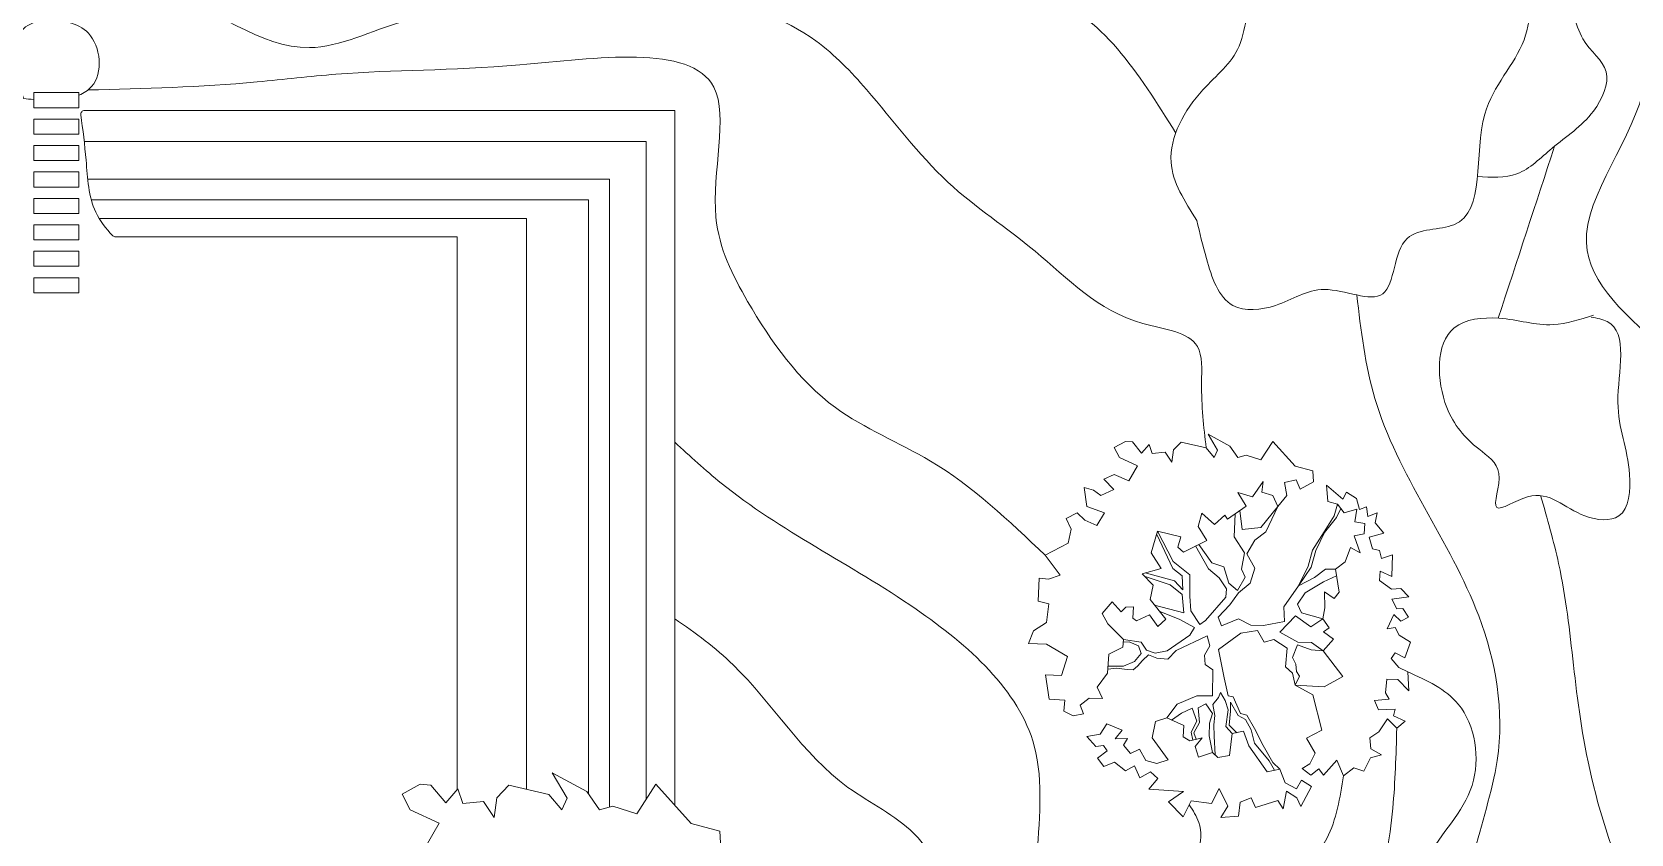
# Model space of a CAD drawing. Header units: inches. Extents: x 0 to 4169, y -2 to 2776.
# Drawn here: x 2698 to 3534, y 1082 to 1501 of the extents above; entities that cross this region are included whole.
import ezdxf

# ---------------------------------------------------------------- set-up
doc = ezdxf.new("R2010")
doc.units = ezdxf.units.IN
doc.header["$MEASUREMENT"] = 0
doc.layers.add('ceco.net 442 Smith House site plan', color=9, linetype='Continuous', lineweight=15)

msp = doc.modelspace()

# ---------------------------------------------------------------- linework, layer by layer
at = {"layer": 'ceco.net 442 Smith House site plan', "ltscale": 30}
for p, q in [((2699.27, 1468.91), (2722.89, 1468.91)), ((2699.27, 1461.04), (2699.27, 1468.91)), ((2722.89, 1461.04), (2722.89, 1468.91)), ((2699.27, 1461.04), (2722.89, 1461.04)), ((2699.27, 1455.1), (2722.89, 1455.1)), ((2699.27, 1447.23), (2699.27, 1455.1)), ((2722.89, 1447.23), (2722.89, 1455.1)), ((2699.27, 1447.23), (2722.89, 1447.23)), ((2699.27, 1441.29), (2722.89, 1441.29)), ((2699.27, 1433.42), (2699.27, 1441.29)), ((2722.89, 1433.42), (2722.89, 1441.29)), ((2699.27, 1433.42), (2722.89, 1433.42)), ((2699.27, 1427.49), (2722.89, 1427.49)), ((2699.27, 1419.61), (2699.27, 1427.49)), ((2722.89, 1419.61), (2722.89, 1427.49)), ((2699.27, 1419.61), (2722.89, 1419.61)), ((2699.27, 1413.68), (2722.89, 1413.68)), ((2699.27, 1405.8), (2699.27, 1413.68)), ((2722.89, 1405.8), (2722.89, 1413.68)), ((2988.98, 1412.97), (2729.32, 1412.97)), ((2699.27, 1405.8), (2722.89, 1405.8)), ((2699.27, 1399.87), (2722.89, 1399.87)), ((2699.27, 1391.99), (2699.27, 1399.87)), ((2722.89, 1391.99), (2722.89, 1399.87)), ((2956.6, 1403.09), (2733.46, 1403.09)), ((2699.27, 1391.99), (2722.89, 1391.99)), ((2920.49, 1393.54), (2742.02, 1393.54)), ((2699.27, 1386.06), (2722.89, 1386.06)), ((2699.27, 1378.18), (2699.27, 1386.06)), ((2699.27, 1378.18), (2722.89, 1378.18)), ((2722.89, 1378.18), (2722.89, 1386.06)), ((2699.27, 1372.25), (2722.89, 1372.25)), ((2699.27, 1364.38), (2699.27, 1372.25)), ((2722.89, 1364.38), (2722.89, 1372.25)), ((2699.27, 1364.38), (2722.89, 1364.38))]:
    msp.add_line(p, q, dxfattribs=at)
at = {"layer": 'ceco.net 442 Smith House site plan'}
for p, q in [((3034.08, 1459.61), (2725.8, 1459.61)), ((3034.08, 1459.61), (3034.08, 1096.52)), ((3019.21, 1443.48), (2725.61, 1443.48)), ((3019.21, 1443.48), (3019.21, 1099.89)), ((2999.99, 1423.63), (2727.48, 1423.63)), ((2999.99, 1423.63), (2999.99, 1095.59)), ((2988.98, 1412.97), (2988.98, 1102.48)), ((2956.6, 1403.09), (2956.6, 1104.97)), ((2920.49, 1393.54), (2920.49, 1104.83)), ((3269.52, 1286.74), (3263.65, 1283.48)), ((3273.06, 1286.42), (3269.52, 1286.74)), ((3277.89, 1280.63), (3273.06, 1286.42)), ((3298.48, 1286.35), (3294.54, 1282.24)), ((3311.6, 1283.38), (3298.48, 1286.35)), ((3323.95, 1284.26), (3312.69, 1290.41)), ((3312.69, 1290.41), (3317.5, 1282.17)), ((3346.47, 1286.68), (3340.24, 1276.99)), ((3358.02, 1273.81), (3346.47, 1286.68)), ((3263.65, 1283.48), (3266.3, 1278.33)), ((3266.3, 1278.33), (3275.71, 1273.92)), ((3281.87, 1285.17), (3277.89, 1280.63)), ((3283.44, 1280.35), (3281.87, 1285.17)), ((3290.19, 1281.08), (3283.44, 1280.35)), ((3293.74, 1275.85), (3290.19, 1281.08)), ((3294.54, 1282.24), (3293.74, 1275.85)), ((3315.83, 1278.31), (3311.6, 1283.38)), ((3317.5, 1282.17), (3315.83, 1278.31)), ((3328.08, 1278.31), (3323.95, 1284.26)), ((3332.43, 1279.47), (3328.08, 1278.31)), ((3340.24, 1276.99), (3332.43, 1279.47)), ((3275.71, 1273.92), (3271.22, 1266.07)), ((3367.39, 1271.4), (3358.02, 1273.81)), ((3367.76, 1265.57), (3367.39, 1271.4)), ((3252.71, 1261.27), (3247.93, 1262.6)), ((3247.93, 1262.6), (3249.26, 1252.67)), ((3256.69, 1258.46), (3252.71, 1261.27)), ((3263.46, 1261.64), (3256.69, 1258.46)), ((3263.49, 1269.44), (3258.14, 1267.04)), ((3258.14, 1267.04), (3263.46, 1261.64)), ((3271.22, 1266.07), (3263.49, 1269.44)), ((3335.82, 1257.76), (3341.45, 1265.72)), ((3341.45, 1265.72), (3340.72, 1260.22)), ((3352.55, 1265.16), (3358.71, 1266.61)), ((3353.72, 1258.37), (3352.55, 1265.16)), ((3358.71, 1266.61), (3360.72, 1261.74)), ((3360.72, 1261.74), (3367.76, 1265.57)), ((3374.52, 1263.84), (3383, 1256.6)), ((3375.08, 1255.32), (3374.52, 1263.84)), ((3322.71, 1246.01), (3332.48, 1252.93)), ((3332.48, 1252.93), (3328.21, 1260.01)), ((3328.21, 1260.01), (3335.82, 1257.76)), ((3348.97, 1252.77), (3340.17, 1241.75)), ((3340.72, 1260.22), (3346.36, 1258.37)), ((3342.86, 1239.5), (3348.97, 1252.77)), ((3346.36, 1258.37), (3348.97, 1252.77)), ((3348.97, 1252.77), (3353.72, 1258.37)), ((3380.3, 1253.95), (3375.08, 1255.32)), ((3378.42, 1247.87), (3380.3, 1253.95)), ((3383.68, 1249.4), (3380.3, 1253.95)), ((3383, 1256.6), (3384.9, 1260.22)), ((3384.9, 1260.22), (3390.16, 1256.85)), ((3390.16, 1256.85), (3391.65, 1251.14)), ((3244.26, 1249.33), (3238.43, 1246.51)), ((3238.43, 1246.51), (3241.05, 1240.92)), ((3248.17, 1245.63), (3244.26, 1249.33)), ((3254.6, 1242.82), (3248.17, 1245.63)), ((3249.26, 1252.67), (3258.55, 1249.38)), ((3258.55, 1249.38), (3254.6, 1242.82)), ((3307.42, 1242.26), (3309.39, 1249.22)), ((3309.39, 1249.22), (3315.99, 1243.27)), ((3315.99, 1243.27), (3321.34, 1248.14)), ((3321.34, 1248.14), (3322.71, 1246.01)), ((3326.84, 1248.94), (3326.33, 1236.76)), ((3330.47, 1240.62), (3329.14, 1250.56)), ((3373.19, 1239.43), (3378.42, 1247.87)), ((3379.66, 1246.87), (3373.39, 1239.18)), ((3382, 1251.66), (3379.66, 1246.87)), ((3390.32, 1251.25), (3383.68, 1249.4)), ((3389.28, 1244.65), (3390.32, 1251.25)), ((3394.55, 1243.74), (3389.28, 1244.65)), ((3391.65, 1251.14), (3395.35, 1252.58)), ((3395.35, 1252.58), (3396, 1247.4)), ((3396, 1247.4), (3400.86, 1249.41)), ((3400.86, 1249.41), (3399.94, 1244.14)), ((3241.05, 1240.92), (3239.49, 1233.48)), ((3282.97, 1228.42), (3286.23, 1239.73)), ((3285.77, 1238.13), (3294.27, 1220.25)), ((3294.4, 1224.04), (3286.23, 1239.73)), ((3286.23, 1239.73), (3298.46, 1236.83)), ((3298.46, 1236.83), (3296.84, 1231.4)), ((3311.89, 1234.94), (3307.42, 1242.26)), ((3326.33, 1236.76), (3331.6, 1228.47)), ((3340.17, 1241.75), (3330.47, 1240.62)), ((3337.11, 1235.11), (3342.86, 1239.5)), ((3367.2, 1229.93), (3373.19, 1239.43)), ((3373.39, 1239.18), (3368.97, 1229.77)), ((3388.84, 1237.33), (3394.06, 1238.42)), ((3392.06, 1228.57), (3388.84, 1237.33)), ((3394.06, 1238.42), (3394.55, 1243.74)), ((3404.36, 1238.83), (3396.81, 1236.62)), ((3396.81, 1236.62), (3398.5, 1230.66)), ((3399.94, 1244.14), (3404.36, 1238.83)), ((3239.49, 1233.48), (3227.54, 1227.2)), ((3288.04, 1220.37), (3282.97, 1228.42)), ((3296.84, 1231.4), (3299.74, 1228.91)), ((3299.74, 1228.91), (3311.89, 1234.94)), ((3306.09, 1232.06), (3312.78, 1220.14)), ((3314.63, 1223.32), (3307.8, 1232.91)), ((3331.6, 1228.47), (3330.16, 1219.91)), ((3332.89, 1227.91), (3337.11, 1235.11)), ((3337.12, 1220.39), (3332.89, 1227.91)), ((3364.87, 1221.44), (3367.2, 1229.93)), ((3368.97, 1229.77), (3366.39, 1221.08)), ((3384.26, 1223.7), (3386.94, 1231.26)), ((3386.94, 1231.26), (3392.06, 1228.57)), ((3398.5, 1230.66), (3402.19, 1229.66)), ((3402.19, 1229.66), (3403.16, 1225.55)), ((3227.54, 1227.2), (3235.31, 1216.9)), ((3278.19, 1217.48), (3288.04, 1220.37)), ((3294.27, 1220.25), (3299.07, 1216.48)), ((3303.12, 1217), (3294.4, 1224.04)), ((3312.78, 1220.14), (3318.37, 1215.4)), ((3320.9, 1221.19), (3314.63, 1223.32)), ((3323.48, 1212.71), (3320.9, 1221.19)), ((3330.16, 1219.91), (3332, 1215.72)), ((3334.62, 1212.58), (3337.12, 1220.39)), ((3359.92, 1211.18), (3364.87, 1221.44)), ((3366.39, 1221.08), (3359.92, 1211.18)), ((3373.88, 1219.96), (3368.13, 1215.57)), ((3379.23, 1219.92), (3373.88, 1219.96)), ((3379.23, 1219.92), (3384.26, 1223.7)), ((3381.04, 1207.93), (3379.23, 1219.92)), ((3403.16, 1225.55), (3408.91, 1227.48)), ((3408.91, 1227.48), (3408.55, 1216.15)), ((3224.44, 1215.21), (3223.81, 1203.22)), ((3229.31, 1214.78), (3224.44, 1215.21)), ((3235.31, 1216.9), (3229.31, 1214.78)), ((3283.9, 1211.61), (3278.19, 1217.48)), ((3279.31, 1216.33), (3292.83, 1211.69)), ((3295.05, 1213.94), (3279.81, 1217.96)), ((3282.34, 1204.17), (3283.9, 1211.61)), ((3292.83, 1211.69), (3299.06, 1206.66)), ((3299.51, 1209.08), (3295.05, 1213.94)), ((3299.07, 1216.48), (3299.51, 1209.08)), ((3303.01, 1205.86), (3303.12, 1217)), ((3318.37, 1215.4), (3322.31, 1209.68)), ((3328.02, 1208.73), (3323.48, 1212.71)), ((3332, 1215.72), (3328.02, 1208.73)), ((3328.59, 1207.55), (3334.62, 1212.58)), ((3359.92, 1211.18), (3352.24, 1200.28)), ((3368.13, 1215.57), (3359.92, 1211.18)), ((3363.38, 1207.52), (3372.83, 1213.36)), ((3372.83, 1213.36), (3379.76, 1216.39)), ((3402.56, 1218.92), (3402.12, 1214.05)), ((3402.12, 1214.05), (3408.39, 1209.47)), ((3408.55, 1216.15), (3402.56, 1218.92)), ((3223.81, 1203.22), (3229.47, 1201.82)), ((3257.36, 1196.84), (3262.58, 1202.83)), ((3262.58, 1202.83), (3267.25, 1197.72)), ((3290.54, 1193.83), (3282.34, 1204.17)), ((3299.06, 1206.66), (3299.99, 1197.21)), ((3303.65, 1198.22), (3303.01, 1205.86)), ((3321.91, 1205.27), (3311.21, 1193.07)), ((3322.31, 1209.68), (3321.91, 1205.27)), ((3324, 1201.28), (3328.59, 1207.55)), ((3359.28, 1201.65), (3363.38, 1207.52)), ((3373.6, 1199.69), (3373.48, 1208.17)), ((3373.48, 1208.17), (3378.51, 1204.59)), ((3378.51, 1204.59), (3381.04, 1207.93)), ((3408.39, 1209.47), (3413.35, 1209.91)), ((3417.41, 1205.53), (3408.6, 1204.31)), ((3408.6, 1204.31), (3411.25, 1199.17)), ((3413.35, 1209.91), (3417.41, 1205.53)), ((3229.47, 1201.82), (3228.15, 1192.12)), ((3260.22, 1191.45), (3257.36, 1196.84)), ((3267.25, 1197.72), (3269.7, 1200.18)), ((3269.7, 1200.18), (3273.73, 1200.26)), ((3273.73, 1200.26), (3273.4, 1194.27)), ((3275.29, 1192.98), (3282.05, 1196.16)), ((3282.05, 1196.16), (3286.39, 1189.97)), ((3299.99, 1197.21), (3284.68, 1201.22)), ((3287.41, 1197.77), (3297.46, 1193.87)), ((3308.36, 1191.1), (3303.65, 1198.22)), ((3317.85, 1194.93), (3324, 1201.28)), ((3319.66, 1190.3), (3317.85, 1194.93)), ((3350.15, 1187.09), (3358.28, 1195.5)), ((3352.24, 1200.28), (3352.45, 1192.68)), ((3358.28, 1195.5), (3366.24, 1189.86)), ((3361.33, 1197.22), (3359.28, 1201.65)), ((3372.64, 1193.97), (3361.33, 1197.22)), ((3372.64, 1193.97), (3373.6, 1199.69)), ((3409.64, 1196.19), (3406.07, 1188.71)), ((3413.35, 1192.74), (3409.64, 1196.19)), ((3411.25, 1199.17), (3414.39, 1199.34)), ((3417.32, 1194.83), (3413.35, 1192.74)), ((3414.39, 1199.34), (3417.32, 1194.83)), ((3221.51, 1187.82), (3218.9, 1181.14)), ((3228.15, 1192.12), (3221.51, 1187.82)), ((3268.38, 1183.13), (3260.22, 1191.45)), ((3273.4, 1194.27), (3275.29, 1192.98)), ((3286.39, 1189.97), (3290.54, 1193.83)), ((3297.46, 1193.87), (3305.55, 1189.56)), ((3305.55, 1189.56), (3303.17, 1185.54)), ((3311.21, 1193.07), (3308.36, 1191.1)), ((3329.8, 1186.48), (3318.1, 1177.95)), ((3328.47, 1193.96), (3319.66, 1190.3)), ((3334.87, 1190.7), (3328.47, 1193.96)), ((3338.41, 1187.93), (3329.8, 1186.48)), ((3341.55, 1190.54), (3334.87, 1190.7)), ((3341.87, 1181.82), (3338.41, 1187.93)), ((3352.45, 1192.68), (3341.55, 1190.54)), ((3359.48, 1181.78), (3350.15, 1187.09)), ((3366.24, 1189.86), (3372.64, 1193.97)), ((3375.78, 1189.23), (3372.64, 1193.97)), ((3372.92, 1187.25), (3375.78, 1189.23)), ((3378.15, 1183.43), (3372.92, 1187.25)), ((3406.07, 1188.71), (3410.37, 1189.44)), ((3410.37, 1189.44), (3412.47, 1185.46)), ((3218.9, 1181.14), (3228.24, 1180.75)), ((3228.24, 1180.75), (3239.26, 1174.38)), ((3260.78, 1175.56), (3268.01, 1179.14)), ((3268.01, 1179.14), (3268.38, 1183.13)), ((3268.26, 1181.8), (3271.39, 1181.96)), ((3277.63, 1181.84), (3268.38, 1183.13)), ((3271.39, 1181.96), (3276.34, 1179.95)), ((3276.34, 1179.95), (3277.75, 1175.81)), ((3280.37, 1177.58), (3277.63, 1181.84)), ((3303.17, 1185.54), (3291.27, 1177.26)), ((3295.97, 1177.5), (3312.07, 1185.19)), ((3313.59, 1179.92), (3310.69, 1175.05)), ((3312.07, 1185.19), (3313.59, 1179.92)), ((3318.1, 1177.95), (3320.99, 1163.19)), ((3346.9, 1183.14), (3341.87, 1181.82)), ((3353.86, 1178.72), (3346.9, 1183.14)), ((3352.97, 1168.99), (3353.86, 1178.72)), ((3356.76, 1173.78), (3359.36, 1180.45)), ((3359.36, 1180.45), (3366.49, 1177.8)), ((3366.6, 1181.58), (3359.48, 1181.78)), ((3366.49, 1177.8), (3372.69, 1177.24)), ((3372.69, 1177.24), (3366.6, 1181.58)), ((3372.69, 1177.24), (3378.15, 1183.43)), ((3412.47, 1185.46), (3418.38, 1181.79)), ((3418.38, 1181.79), (3415.4, 1173.59)), ((3239.26, 1174.38), (3236.13, 1164.41)), ((3260.09, 1165.59), (3260.78, 1175.56)), ((3268.46, 1169.29), (3260.35, 1169.35)), ((3274.25, 1171.66), (3268.46, 1169.29)), ((3273.41, 1167.28), (3275.82, 1169.29)), ((3277.75, 1175.81), (3274.25, 1171.66)), ((3275.82, 1169.29), (3278.32, 1172.18)), ((3278.32, 1172.18), (3281.5, 1175.24)), ((3284.91, 1176.05), (3280.37, 1177.58)), ((3281.5, 1175.24), (3285.79, 1173.52)), ((3291.27, 1177.26), (3284.91, 1176.05)), ((3285.79, 1173.52), (3291.55, 1173)), ((3291.55, 1173), (3295.97, 1177.5)), ((3310.69, 1175.05), (3311.14, 1170.11)), ((3311.14, 1170.11), (3315.12, 1167.29)), ((3358.45, 1170.28), (3356.76, 1173.78)), ((3358.76, 1166.45), (3358.45, 1170.28)), ((3383.06, 1163.8), (3372.69, 1177.24)), ((3410.29, 1176.28), (3408.24, 1173.34)), ((3408.24, 1173.34), (3412.27, 1168.51)), ((3415.4, 1173.59), (3410.29, 1176.28)), ((3236.13, 1164.41), (3227.68, 1164.73)), ((3227.68, 1164.73), (3229.65, 1152.06)), ((3254.75, 1158.26), (3260.09, 1165.59)), ((3260.24, 1167.79), (3264.8, 1168.28)), ((3264.8, 1168.28), (3270.31, 1167.56)), ((3270.31, 1167.56), (3273.41, 1167.28)), ((3315.12, 1167.29), (3315.01, 1153.69)), ((3320.99, 1163.19), (3323.05, 1153.85)), ((3356.68, 1165.53), (3352.97, 1168.99)), ((3358.12, 1159.37), (3356.68, 1165.53)), ((3358.12, 1159.37), (3360.34, 1164.08)), ((3360.34, 1164.08), (3358.76, 1166.45)), ((3373.2, 1158.45), (3383.06, 1163.8)), ((3405.92, 1162.4), (3405.27, 1155.32)), ((3411.71, 1162.32), (3405.92, 1162.4)), ((3417.42, 1156.45), (3411.71, 1162.32)), ((3412.27, 1168.51), (3416.98, 1166.3)), ((3416.98, 1166.3), (3417.42, 1156.45)), ((3245.86, 1148.81), (3250.44, 1152.63)), ((3250.44, 1152.63), (3257.56, 1152.43)), ((3257.56, 1152.43), (3254.75, 1158.26)), ((3306.76, 1153.77), (3296.54, 1149.35)), ((3315.01, 1153.69), (3306.76, 1153.77)), ((3315.05, 1149.23), (3318.06, 1152.97)), ((3318.06, 1152.97), (3319.19, 1155.54)), ((3319.19, 1155.54), (3321.48, 1151.32)), ((3323.05, 1153.85), (3325.67, 1153.18)), ((3325.67, 1153.18), (3329.57, 1144.56)), ((3367.26, 1154.31), (3358.12, 1159.37)), ((3358.12, 1159.37), (3373.2, 1158.45)), ((3372.05, 1135.8), (3367.26, 1154.31)), ((3405.27, 1155.32), (3407.21, 1152.02)), ((3229.65, 1152.06), (3237.85, 1151.54)), ((3237.85, 1151.54), (3237.34, 1145.79)), ((3237.34, 1145.79), (3242.24, 1143.33)), ((3242.24, 1143.33), (3247.47, 1144.42)), ((3247.47, 1144.42), (3245.86, 1148.81)), ((3296.54, 1149.35), (3290.99, 1142.26)), ((3293.57, 1141.13), (3298.8, 1144.68)), ((3298.8, 1144.68), (3304.39, 1147.29)), ((3304.39, 1147.29), (3306.68, 1140.61)), ((3307.52, 1147.45), (3311.51, 1149.55)), ((3308.17, 1139.81), (3307.52, 1147.45)), ((3311.51, 1149.55), (3314.85, 1144.56)), ((3314.85, 1144.56), (3313.28, 1139.57)), ((3316.1, 1143.55), (3315.05, 1149.23)), ((3321.48, 1151.32), (3323.05, 1146.49)), ((3323.05, 1146.49), (3321.81, 1137.68)), ((3323.66, 1138.41), (3324.34, 1145.68)), ((3324.34, 1145.68), (3324.3, 1150.39)), ((3324.3, 1150.39), (3328.36, 1143.56)), ((3329.57, 1144.56), (3332.83, 1143.6)), ((3407.21, 1152.02), (3399.56, 1151.37)), ((3399.56, 1151.37), (3401.57, 1146.51)), ((3401.57, 1146.51), (3410.3, 1146.83)), ((3410.3, 1146.83), (3409.54, 1143.34)), ((3256.32, 1133.8), (3259.7, 1139.08)), ((3259.7, 1139.08), (3267.67, 1135.9)), ((3267.67, 1135.9), (3264.13, 1131.32)), ((3283.35, 1131.81), (3285.24, 1140.33)), ((3285.24, 1140.33), (3290.99, 1142.26)), ((3290.99, 1142.26), (3300, 1138.32)), ((3300, 1138.32), (3299.68, 1132.33)), ((3306.68, 1140.61), (3303.7, 1134.87)), ((3305.24, 1134.5), (3308.17, 1139.81)), ((3313.28, 1139.57), (3313.16, 1132.82)), ((3315.65, 1138.69), (3316.1, 1143.55)), ((3315.78, 1132.66), (3315.65, 1138.69)), ((3321.81, 1137.68), (3325.27, 1134.02)), ((3327.59, 1134.51), (3323.66, 1138.41)), ((3328.36, 1143.56), (3332.18, 1141.42)), ((3332.18, 1141.42), (3335.04, 1136.04)), ((3332.83, 1143.6), (3336.89, 1136.76)), ((3335.04, 1136.04), (3336.85, 1128.96)), ((3336.89, 1136.76), (3341.44, 1127.87)), ((3406.28, 1141.84), (3401.86, 1134.89)), ((3411.18, 1136.94), (3406.28, 1141.84)), ((3409.54, 1143.34), (3415.53, 1140.56)), ((3415.53, 1140.56), (3411.18, 1136.94)), ((3249.28, 1132.44), (3256.32, 1133.8)), ((3253.95, 1127.33), (3249.28, 1132.44)), ((3258.01, 1127.85), (3253.95, 1127.33)), ((3259.98, 1125), (3258.01, 1127.85)), ((3264.13, 1131.32), (3270.61, 1131.4)), ((3270.61, 1131.4), (3268.51, 1128.02)), ((3268.51, 1128.02), (3272.13, 1123.67)), ((3291.69, 1120.34), (3283.35, 1131.81)), ((3299.68, 1132.33), (3303.06, 1130.23)), ((3303.06, 1130.23), (3309.46, 1131.89)), ((3303.7, 1134.87), (3304.57, 1130.63)), ((3306.33, 1131.08), (3305.24, 1134.5)), ((3309.46, 1131.89), (3305.93, 1127.3)), ((3313.16, 1132.82), (3315.01, 1124.25)), ((3316.35, 1122.89), (3315.78, 1132.66)), ((3323.79, 1122.56), (3325.27, 1134.02)), ((3325.27, 1134.02), (3331.18, 1135.27)), ((3331.18, 1135.27), (3333.84, 1127.67)), ((3333.84, 1127.67), (3343.53, 1114.08)), ((3336.85, 1128.96), (3344.5, 1119.78)), ((3341.44, 1127.87), (3346.43, 1118.94)), ((3364.09, 1131.62), (3372.05, 1135.8)), ((3368.51, 1123.85), (3364.09, 1131.62)), ((3401.86, 1134.89), (3397.11, 1131.75)), ((3397.11, 1131.75), (3397.71, 1126.12)), ((3254.95, 1121.22), (3259.98, 1125)), ((3258.13, 1116.91), (3254.95, 1121.22)), ((3272.13, 1123.67), (3276.8, 1125.93)), ((3276.8, 1125.93), (3280.06, 1120.05)), ((3280.06, 1120.05), (3285.93, 1118.4)), ((3285.93, 1118.4), (3291.69, 1120.34)), ((3305.93, 1127.3), (3307.65, 1121.79)), ((3307.65, 1121.79), (3315.01, 1124.25)), ((3315.01, 1124.25), (3317.67, 1121.55)), ((3317.67, 1121.55), (3323.79, 1122.56)), ((3344.5, 1119.78), (3347.38, 1114.9)), ((3365.77, 1118.31), (3368.51, 1123.85)), ((3379.78, 1120.16), (3372.82, 1112.32)), ((3383.27, 1112.04), (3379.78, 1120.16)), ((3397.51, 1121.45), (3393.97, 1114.41)), ((3403.22, 1122.94), (3397.51, 1121.45)), ((3397.71, 1126.12), (3403.22, 1122.94)), ((2970.1, 1113.56), (2977.81, 1100.37)), ((2988.12, 1103.72), (2970.1, 1113.56)), ((3263.69, 1119.08), (3258.13, 1116.91)), ((3269.52, 1114.55), (3263.69, 1119.08)), ((3274.23, 1117.24), (3269.52, 1114.55)), ((3277, 1110.96), (3274.23, 1117.24)), ((3282.63, 1114.02), (3277, 1110.96)), ((3286.34, 1110.56), (3282.63, 1114.02)), ((3343.53, 1114.08), (3350.13, 1115.49)), ((3346.43, 1118.94), (3350.13, 1115.49)), ((3350.13, 1115.49), (3352.83, 1108.33)), ((3361.75, 1115.77), (3365.77, 1118.31)), ((3366.34, 1112.24), (3361.75, 1115.77)), ((3370.45, 1115.66), (3366.34, 1112.24)), ((3372.82, 1112.32), (3370.45, 1115.66)), ((3388.79, 1116.21), (3383.27, 1112.04)), ((3393.97, 1114.41), (3388.79, 1116.21)), ((2901.04, 1107.68), (2891.65, 1102.47)), ((2891.65, 1102.47), (2895.89, 1094.23)), ((2906.69, 1107.17), (2901.04, 1107.68)), ((2914.42, 1097.9), (2906.69, 1107.17)), ((2920.79, 1105.17), (2914.42, 1097.9)), ((2923.3, 1097.46), (2920.79, 1105.17)), ((2947.37, 1107.06), (2941.08, 1100.48)), ((2968.36, 1102.3), (2947.37, 1107.06)), ((2994.74, 1094.19), (2988.12, 1103.72)), ((3024.15, 1107.59), (3014.18, 1092.07)), ((3042.63, 1086.99), (3024.15, 1107.59)), ((3281.59, 1104.97), (3286.34, 1110.56)), ((3299.77, 1103.77), (3281.59, 1104.97)), ((3291.93, 1098.46), (3299.77, 1103.77)), ((3318.44, 1105.43), (3314.37, 1097.54)), ((3322.94, 1096.09), (3318.44, 1105.43)), ((3353.56, 1104.02), (3351.82, 1094.81)), ((3352.83, 1108.33), (3358.78, 1105.12)), ((3359.02, 1100.4), (3353.56, 1104.02)), ((3358.78, 1105.12), (3361.44, 1109.78)), ((3366.7, 1106.4), (3361.08, 1095.98)), ((3361.44, 1109.78), (3366.7, 1106.4)), ((2895.89, 1094.23), (2910.95, 1087.16)), ((2934.12, 1098.62), (2923.3, 1097.46)), ((2939.78, 1090.26), (2934.12, 1098.62)), ((2941.08, 1100.48), (2939.78, 1090.26)), ((2975.13, 1094.19), (2968.36, 1102.3)), ((2977.81, 1100.37), (2975.13, 1094.19)), ((3001.7, 1096.05), (2994.74, 1094.19)), ((3014.18, 1092.07), (3001.7, 1096.05)), ((3299.69, 1090.62), (3291.93, 1098.46)), ((3303.8, 1098.94), (3299.69, 1090.62)), ((3314.37, 1097.54), (3303.8, 1098.94)), ((3319.29, 1090.18), (3322.94, 1096.09)), ((3329.38, 1098.18), (3328.49, 1090.9)), ((3335.17, 1100.56), (3329.38, 1098.18)), ((3337.38, 1095.45), (3335.17, 1100.56)), ((3349.08, 1099.07), (3337.38, 1095.45)), ((3351.82, 1094.81), (3349.08, 1099.07)), ((3361.08, 1095.98), (3359.02, 1100.4)), ((2910.95, 1087.16), (2903.75, 1074.61)), ((3057.62, 1083.13), (3042.63, 1086.99)), ((3328.49, 1090.9), (3319.29, 1090.18)), ((3058.21, 1073.81), (3057.62, 1083.13))]:
    msp.add_line(p, q, dxfattribs=at)
msp.add_arc((2725.8, 1457.64), 1.97, 90, 187.91724, dxfattribs=at)
at = {"layer": 'ceco.net 442 Smith House site plan', "ltscale": 30}
msp.add_arc((2742.02, 1395.51), 1.97, 224.17801, 270, dxfattribs=at)
at = {"layer": 'ceco.net 442 Smith House site plan'}
for points in [[(3867.8, 690.13), (3820.53, 825.14), (3853.11, 880.37), (3770.67, 957.54), (3745.78, 997.68), (3673.98, 1111.45), (3576.91, 1149.37), (3600.85, 1269.13), (3510.2, 1390.48), (3540.78, 1473.64), (3530.14, 1550.82), (3523.58, 1751.52), (3426.74, 1753.22), (3347.32, 1799.93)], [(3295.79, 1447.78), (3226.94, 1518.71), (3133.58, 1526.75), (3091.41, 1558.9), (2916.08, 1527.83), (2852.83, 1514.77), (2796.61, 1544.91), (2683.17, 1542.9), (2553.49, 1568.21), (2502.74, 1551.29)], [(3306.76, 1402.16), (3293.29, 1432.63), (3309.94, 1470.39), (3328.8, 1493.16), (3338.79, 1524.81), (3376.52, 1534.25), (3403.86, 1548.2), (3417.74, 1566.52), (3461.02, 1561.53), (3477.66, 1536.54), (3477.66, 1496.56), (3457.13, 1457.69), (3441.04, 1399.94), (3416.63, 1392.73), (3403.86, 1363.85), (3373.35, 1366.07), (3347.82, 1357.74), (3325.63, 1357.74), (3311.76, 1382.18), (3306.76, 1402.16)], [(2525.08, 1529.58), (2579.87, 1544.31), (2668.37, 1522.17), (2766.75, 1520.9), (2843.24, 1492.43), (2892.33, 1506.15), (2988.42, 1512.37), (3051.01, 1516.81), (3107.83, 1495.93), (3134.16, 1470.57), (3176.77, 1422.15), (3222.22, 1386.1), (3278.6, 1348.34), (3307.01, 1336.35), (3309.23, 1317.25), (3311.6, 1283.38)], [(3453.31, 1425.11), (3473.95, 1426.55), (3492.26, 1439.88), (3513.9, 1459.31), (3520.56, 1479.86), (3508.36, 1497.07), (3497.81, 1517.62), (3480.86, 1513.65)], [(3227.54, 1227.2), (3167.59, 1276.43), (3117.96, 1304.4), (3072.14, 1359.87), (3055.59, 1403.83), (3054.45, 1471.76), (2953.16, 1483.41), (2857.12, 1478.56), (2815.96, 1474.52), (2727.63, 1470.31)], [(3464.18, 1351.06), (3493.62, 1441)], [(4012.07, 0), (3989.93, 36.82), (3947.77, 79.49), (3906.63, 143.07), (3864.64, 190.76), (3846.31, 242.12), (3850.31, 266.46), (3855.64, 288.81), (3876.64, 325.49), (3926.3, 353.84), (3851.98, 389.19), (3764.96, 449.87), (3745.88, 484.54), (3730.48, 491.49), (3728.99, 513.07), (3711.52, 536.87), (3682.42, 584.97), (3686.64, 622.47), (3682.89, 645.9), (3699.93, 673.49), (3728.85, 726.07), (3722.95, 796.96), (3659.79, 850.12), (3589, 892.3), (3575.91, 922.38), (3604.94, 972.09), (3594.72, 983.75), (3526.26, 976.73), (3450.48, 1023.62), (3463.59, 1120.04), (3453.98, 1195.49), (3399.71, 1309.19), (3390.3, 1363.19)], [(3513.9, 1352.7), (3492.82, 1347.7), (3464.52, 1351.04), (3441.22, 1346.04), (3437.33, 1304.39), (3453.98, 1282.74), (3464.52, 1269.97), (3463.41, 1252.2), (3479.5, 1257.75), (3509.46, 1247.76), (3527.22, 1247.76), (3532.77, 1269.41), (3526.67, 1307.17), (3521.12, 1349.37), (3512.79, 1351.59)], [(3311.43, 727.38), (3255.47, 836.81), (3229.26, 877.97), (3221.44, 980.69), (3223.05, 1067.04), (3221.84, 1127.57), (3160.15, 1198.99), (3058.31, 1264.91), (3034.08, 1286.3)], [(3778.85, 584.85), (3754.37, 644.24), (3786.07, 667), (3787.19, 717.38), (3808.07, 767.01), (3794.28, 784.55), (3755.45, 833.62), (3703.98, 866.83), (3653.27, 894.82), (3690.56, 943.33), (3652, 1034.99), (3582.44, 1010.2), (3512.88, 1111.28), (3495.72, 1222.85), (3486.32, 1258.37)], [(3663.71, 575.04), (3652.08, 605.1), (3683.74, 699.78), (3693.45, 781.51), (3559.87, 883.34), (3559.87, 933.25), (3545.62, 955.66), (3436.48, 976.3), (3423.87, 1005.44), (3427.23, 1069.03), (3450.49, 1107), (3443.3, 1149.4), (3416.98, 1166.3)], [(3528.01, 841.83), (3488.26, 895.58), (3449.41, 919.79), (3391.49, 977.01), (3400.29, 1045.24), (3409.09, 1095.12), (3411.18, 1136.94)], [(3429.61, 837.83), (3395.01, 860.32), (3379.19, 898.09), (3340.08, 939.58), (3338.05, 1000.1), (3346.98, 1042.33), (3374.58, 1079.29), (3383.27, 1112.04)], [(3328.59, 846.2), (3289.9, 877.2), (3257.28, 928.67), (3267.28, 979.75), (3284.33, 998.29), (3282.92, 1027.74), (3299.74, 1056.78), (3307.74, 1087.63), (3302.8, 1096.91)]]:
    msp.add_spline(points, degree=3, dxfattribs=at)
for points, knots in [([(2722.89, 1467.59), (2725.39, 1468.65), (2736.02, 1475.1), (2733.72, 1499.04), (2714.14, 1507.82), (2697.26, 1507.66), (2684.87, 1490.28), (2689.78, 1477.12), (2693.91, 1466.04)], [208.004317, 208.004317, 208.004317, 208.004317, 265.116791, 465.094928, 549.701536, 719.602305, 762.199215, 988.566755, 988.566755, 988.566755, 988.566755]), ([(3034.08, 1194.08), (3044.9, 1186.67), (3078.77, 1161.43), (3107.66, 1110.95), (3187.56, 1073.39), (3172.3, 975.76), (3176.53, 872.57), (3230.46, 790), (3294.62, 711.27), (3329.07, 620.72), (3383.73, 580.5), (3409.6, 561.46)], [126.92587, 126.92587, 126.92587, 126.92587, 406.522591, 1033.078191, 1331.927363, 2171.715204, 2732.776335, 3604.41802, 4178.38772, 4931.128112, 5607.224415, 5607.224415, 5607.224415, 5607.224415])]:
    msp.add_open_spline(points, degree=3, knots=knots, dxfattribs=at)
msp.add_open_spline([(2693.91, 1465.84), (2695.7, 1465.65), (2697.49, 1465.46), (2699.27, 1465.31)], degree=3, dxfattribs=at)
at = {"layer": 'ceco.net 442 Smith House site plan', "ltscale": 30}
msp.add_open_spline([(2723.85, 1457.37), (2724.93, 1449.57), (2727.01, 1432.49), (2728.13, 1409.04), (2736.94, 1397.91), (2740.6, 1394.14)], degree=3, knots=[563.419382, 563.419382, 563.419382, 563.419382, 1165.256851, 1867.04076, 2261.760643, 2261.760643, 2261.760643, 2261.760643], dxfattribs=at)

doc.saveas('drawing.dxf')
